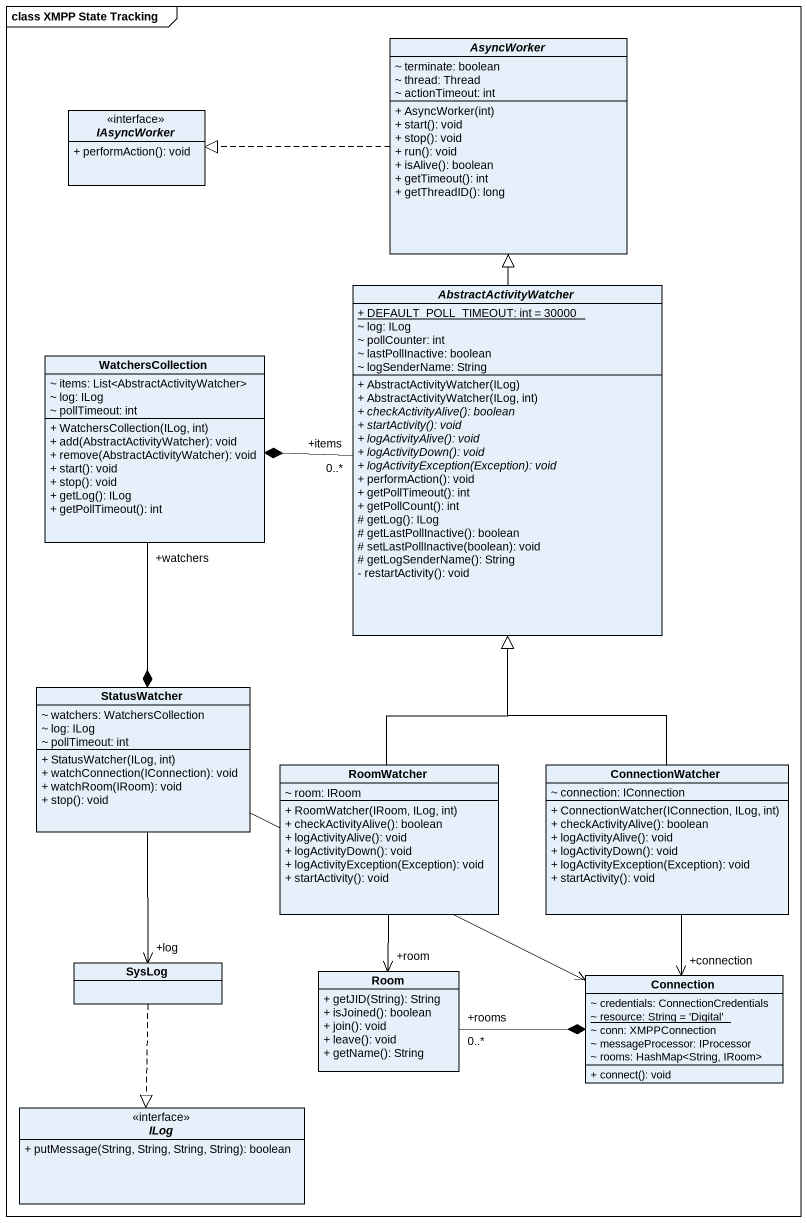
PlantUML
@startuml
mainframe class XMPP State Tracking
hide circle
hide empty members
skinparam classAttributeIconSize 0
abstract class AsyncWorker {
  ~ terminate: boolean
  ~ thread: Thread
  ~ actionTimeout: int
  + AsyncWorker(int)
  + start(): void
  + stop(): void
  + run(): void
  + isAlive(): boolean
  + getTimeout(): int
  + getThreadID(): long
}
interface IAsyncWorker <<interface>> {
  + performAction(): void
}
abstract class AbstractActivityWatcher {
  {static} + DEFAULT_POLL_TIMEOUT: int = 30000
  ~ log: ILog
  ~ pollCounter: int
  ~ lastPollInactive: boolean
  ~ logSenderName: String
  + AbstractActivityWatcher(ILog)
  + AbstractActivityWatcher(ILog, int)
  {abstract} + checkActivityAlive(): boolean
  {abstract} + startActivity(): void
  {abstract} + logActivityAlive(): void
  {abstract} + logActivityDown(): void
  {abstract} + logActivityException(Exception): void
  + performAction(): void
  + getPollTimeout(): int
  + getPollCount(): int
  # getLog(): ILog
  # getLastPollInactive(): boolean
  # setLastPollInactive(boolean): void
  # getLogSenderName(): String
  - restartActivity(): void
}
class WatchersCollection {
  ~ items: List<AbstractActivityWatcher>
  ~ log: ILog
  ~ pollTimeout: int
  + WatchersCollection(ILog, int)
  + add(AbstractActivityWatcher): void
  + remove(AbstractActivityWatcher): void
  + start(): void
  + stop(): void
  + getLog(): ILog
  + getPollTimeout(): int
}
class StatusWatcher {
  ~ watchers: WatchersCollection
  ~ log: ILog
  ~ pollTimeout: int
  + StatusWatcher(ILog, int)
  + watchConnection(IConnection): void
  + watchRoom(IRoom): void
  + stop(): void
}
class RoomWatcher {
  ~ room: IRoom
  + RoomWatcher(IRoom, ILog, int)
  + checkActivityAlive(): boolean
  + logActivityAlive(): void
  + logActivityDown(): void
  + logActivityException(Exception): void
  + startActivity(): void
}
class ConnectionWatcher {
  ~ connection: IConnection
  + ConnectionWatcher(IConnection, ILog, int)
  + checkActivityAlive(): boolean
  + logActivityAlive(): void
  + logActivityDown(): void
  + logActivityException(Exception): void
  + startActivity(): void
}
class SysLog
class Room {
  + getJID(String): String
  + isJoined(): boolean
  + join(): void
  + leave(): void
  + getName(): String
}
class Connection {
  ~ credentials: ConnectionCredentials
  {static} ~ resource: String = 'Digital'
  ~ conn: XMPPConnection
  ~ messageProcessor: IProcessor
  ~ rooms: HashMap<String, IRoom>
  + connect(): void
}
interface ILog <<interface>> {
  + putMessage(String, String, String, String): boolean
}
AsyncWorker .left.|> IAsyncWorker
AbstractActivityWatcher -up-|> AsyncWorker
AbstractActivityWatcher "+items\n0..*" -left-* WatchersCollection
WatchersCollection "+watchers" --* StatusWatcher
StatusWatcher --> "+log" SysLog
StatusWatcher -right-> Connection
RoomWatcher -up-|> AbstractActivityWatcher
RoomWatcher --> "+room" Room
ConnectionWatcher -up-|> AbstractActivityWatcher
ConnectionWatcher --> "+connection" Connection
SysLog ..|> ILog
Room "+rooms\n0..*" -right-* Connection
@enduml
